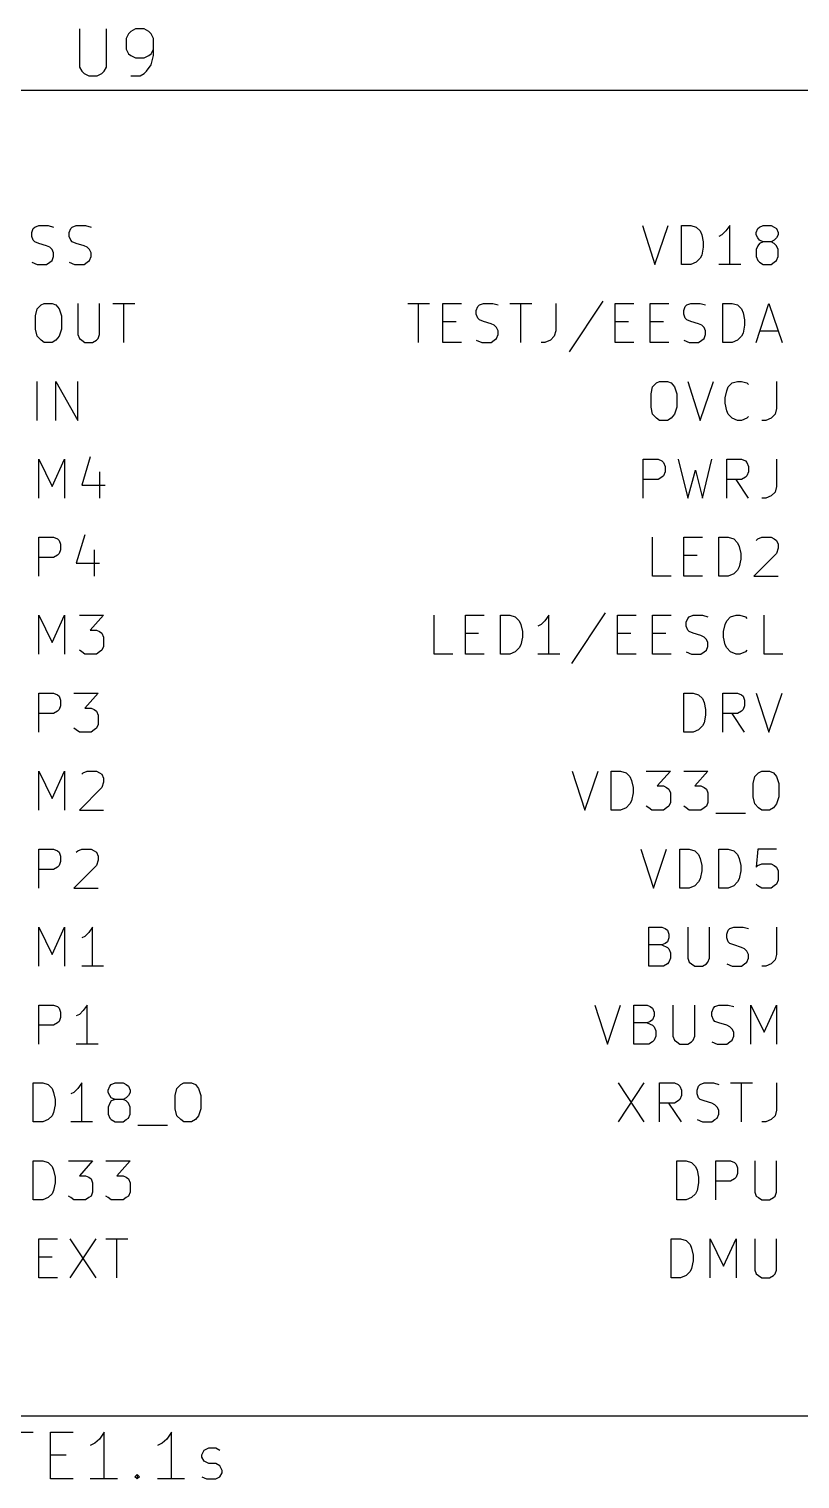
# Model space of a CAD drawing. Extents: x 10 to 287, y -200 to -10.
# Drawn here: x 168.64 to 193.75, y -117.63 to -70.38 of the extents above; entities that cross this region are included whole.
import ezdxf

# ---------------------------------------------------------------- set-up
doc = ezdxf.new("R2010")
doc.units = 0
doc.header["$MEASUREMENT"] = 0

msp = doc.modelspace()

# ---------------------------------------------------------------- linework, layer by layer
at = {"layer": 'Cyan 2'}
for p, q in [((170.282, -70.3834), (170.282, -71.628)), ((171.171, -71.628), (171.171, -70.3834)), ((172.11, -70.3834), (171.958, -70.4596)), ((172.39, -70.3834), (172.11, -70.3834)), ((172.542, -70.4596), (172.39, -70.3834)), ((171.882, -70.5358), (171.806, -70.6882)), ((171.806, -70.6882), (171.806, -71.0438)), ((171.958, -70.4596), (171.882, -70.5358)), ((172.618, -70.5358), (172.542, -70.4596)), ((172.695, -70.6882), (172.618, -70.5358)), ((172.695, -71.247), (172.695, -70.6882)), ((171.806, -71.0438), (171.882, -71.1962)), ((171.882, -71.1962), (171.958, -71.247)), ((171.958, -71.247), (172.11, -71.3232)), ((172.11, -71.3232), (172.39, -71.3232)), ((172.39, -71.3232), (172.542, -71.247)), ((172.542, -71.247), (172.618, -71.1962)), ((172.618, -71.1962), (172.695, -71.0438)), ((172.618, -71.5518), (172.695, -71.247)), ((170.282, -71.628), (170.358, -71.755)), ((170.358, -71.755), (170.434, -71.8312)), ((171.018, -71.8312), (171.094, -71.755)), ((171.094, -71.755), (171.171, -71.628)), ((172.39, -71.8312), (172.466, -71.755)), ((172.466, -71.755), (172.618, -71.5518)), ((170.434, -71.8312), (170.586, -71.9074)), ((170.586, -71.9074), (170.866, -71.9074)), ((170.866, -71.9074), (171.018, -71.8312)), ((171.958, -71.9074), (172.263, -71.9074)), ((172.263, -71.9074), (172.39, -71.8312)), ((168.732, -77.0128), (168.783, -76.8858)), ((168.783, -76.8858), (168.834, -76.835)), ((168.834, -76.835), (168.961, -76.7842)), ((168.961, -76.7842), (169.266, -76.7842)), ((169.266, -76.7842), (169.443, -76.835)), ((169.951, -77.0128), (170.002, -76.8858)), ((170.002, -76.8858), (170.053, -76.835)), ((170.053, -76.835), (170.18, -76.7842)), ((170.18, -76.7842), (170.485, -76.7842)), ((170.485, -76.7842), (170.663, -76.835)), ((188.62, -76.7842), (189.027, -78.0542)), ((189.027, -78.0542), (189.459, -76.7842)), ((189.89, -78.0542), (189.89, -76.7842)), ((189.89, -76.7842), (190.195, -76.7842)), ((190.195, -76.7842), (190.373, -76.835)), ((190.373, -76.835), (190.5, -76.962)), ((190.5, -76.962), (190.551, -77.089)), ((191.338, -76.962), (191.211, -77.089)), ((191.465, -76.7842), (191.338, -76.962)), ((191.465, -78.0542), (191.465, -76.7842)), ((192.329, -77.0128), (192.38, -76.8858)), ((192.38, -76.8858), (192.43, -76.835)), ((192.43, -76.835), (192.557, -76.7842)), ((192.557, -76.7842), (192.811, -76.7842)), ((192.811, -76.7842), (192.913, -76.835)), ((192.913, -76.835), (192.989, -76.8858)), ((192.989, -76.8858), (193.04, -77.0128)), ((168.732, -77.1398), (168.732, -77.0128)), ((168.783, -77.2668), (168.732, -77.1398)), ((168.834, -77.3176), (168.783, -77.2668)), ((168.961, -77.3684), (168.834, -77.3176)), ((169.215, -77.4446), (168.961, -77.3684)), ((169.316, -77.4954), (169.215, -77.4446)), ((169.951, -77.1398), (169.951, -77.0128)), ((170.002, -77.2668), (169.951, -77.1398)), ((170.053, -77.3176), (170.002, -77.2668)), ((170.18, -77.3684), (170.053, -77.3176)), ((170.434, -77.4446), (170.18, -77.3684)), ((170.536, -77.4954), (170.434, -77.4446)), ((190.551, -77.089), (190.602, -77.3176)), ((190.602, -77.3176), (190.602, -77.4954)), ((191.211, -77.089), (191.11, -77.1398)), ((192.329, -77.089), (192.329, -77.0128)), ((192.38, -77.1906), (192.329, -77.089)), ((192.38, -77.4446), (192.329, -77.5716)), ((192.43, -77.2668), (192.38, -77.1906)), ((192.43, -77.3684), (192.38, -77.4446)), ((192.557, -77.3176), (192.43, -77.2668)), ((192.557, -77.3176), (192.43, -77.3684)), ((192.811, -77.3176), (192.557, -77.3176)), ((192.913, -77.2668), (192.811, -77.3176)), ((192.913, -77.3684), (192.811, -77.3176)), ((192.989, -77.1906), (192.913, -77.2668)), ((192.989, -77.4446), (192.913, -77.3684)), ((193.04, -77.089), (192.989, -77.1906)), ((193.04, -77.5716), (192.989, -77.4446)), ((193.04, -77.0128), (193.04, -77.089)), ((169.393, -77.5716), (169.316, -77.4954)), ((169.316, -77.978), (169.393, -77.9272)), ((169.443, -77.6732), (169.393, -77.5716)), ((169.393, -77.9272), (169.443, -77.8002)), ((169.443, -77.8002), (169.443, -77.6732)), ((170.612, -77.5716), (170.536, -77.4954)), ((170.536, -77.978), (170.612, -77.9272)), ((170.663, -77.6732), (170.612, -77.5716)), ((170.612, -77.9272), (170.663, -77.8002)), ((170.663, -77.8002), (170.663, -77.6732)), ((190.5, -77.851), (190.373, -77.978)), ((190.551, -77.7494), (190.5, -77.851)), ((190.602, -77.4954), (190.551, -77.7494)), ((192.329, -77.5716), (192.329, -77.8002)), ((192.329, -77.8002), (192.38, -77.9272)), ((192.38, -77.9272), (192.43, -77.978)), ((192.913, -77.978), (192.989, -77.9272)), ((192.989, -77.9272), (193.04, -77.8002)), ((193.04, -77.8002), (193.04, -77.5716)), ((168.732, -77.978), (168.91, -78.0542)), ((168.91, -78.0542), (169.215, -78.0542)), ((169.215, -78.0542), (169.316, -77.978)), ((169.951, -77.978), (170.129, -78.0542)), ((170.129, -78.0542), (170.434, -78.0542)), ((170.434, -78.0542), (170.536, -77.978)), ((190.195, -78.0542), (189.89, -78.0542)), ((190.373, -77.978), (190.195, -78.0542)), ((191.821, -78.0542), (191.11, -78.0542)), ((192.43, -77.978), (192.557, -78.0542)), ((192.557, -78.0542), (192.811, -78.0542)), ((192.811, -78.0542), (192.913, -77.978)), ((169.037, -79.375), (169.139, -79.3242)), ((169.139, -79.3242), (169.393, -79.3242)), ((169.393, -79.3242), (169.52, -79.375)), ((170.231, -79.3242), (170.231, -80.3402)), ((170.942, -80.3402), (170.942, -79.3242)), ((171.374, -79.3242), (172.085, -79.3242)), ((171.729, -80.5942), (171.729, -79.3242)), ((180.975, -79.3242), (181.686, -79.3242)), ((181.331, -80.5942), (181.331, -79.3242)), ((182.118, -80.5942), (182.118, -79.3242)), ((182.118, -79.3242), (182.728, -79.3242)), ((183.312, -79.375), (183.439, -79.3242)), ((183.439, -79.3242), (183.744, -79.3242)), ((183.744, -79.3242), (183.921, -79.375)), ((184.302, -79.3242), (185.014, -79.3242)), ((184.658, -80.5942), (184.658, -79.3242)), ((185.801, -79.3242), (185.801, -80.2132)), ((187.325, -79.248), (186.233, -80.899)), ((187.731, -80.5942), (187.731, -79.3242)), ((187.731, -79.3242), (188.341, -79.3242)), ((188.874, -80.5942), (188.874, -79.3242)), ((188.874, -79.3242), (189.484, -79.3242)), ((190.068, -79.375), (190.195, -79.3242)), ((190.195, -79.3242), (190.5, -79.3242)), ((190.5, -79.3242), (190.678, -79.375)), ((191.237, -80.5942), (191.237, -79.3242)), ((191.237, -79.3242), (191.541, -79.3242)), ((191.541, -79.3242), (191.719, -79.375)), ((192.329, -80.5942), (192.735, -79.3242)), ((192.735, -79.3242), (193.167, -80.5942)), ((168.859, -79.7306), (168.91, -79.502)), ((168.859, -80.1624), (168.859, -79.7306)), ((168.91, -79.502), (169.037, -79.375)), ((169.52, -79.375), (169.621, -79.502)), ((169.621, -79.502), (169.697, -79.7306)), ((169.697, -79.7306), (169.697, -80.1624)), ((183.21, -79.5528), (183.261, -79.4258)), ((183.21, -79.6798), (183.21, -79.5528)), ((183.261, -79.8068), (183.21, -79.6798)), ((183.261, -79.4258), (183.312, -79.375)), ((183.312, -79.8576), (183.261, -79.8068)), ((189.967, -79.5528), (190.017, -79.4258)), ((189.967, -79.6798), (189.967, -79.5528)), ((190.017, -79.8068), (189.967, -79.6798)), ((190.017, -79.4258), (190.068, -79.375)), ((190.068, -79.8576), (190.017, -79.8068)), ((191.719, -79.375), (191.846, -79.502)), ((191.846, -79.502), (191.897, -79.629)), ((191.897, -79.629), (191.948, -79.8576)), ((168.91, -80.391), (168.859, -80.1624)), ((169.697, -80.1624), (169.621, -80.391)), ((182.118, -79.9084), (182.55, -79.9084)), ((183.439, -79.9084), (183.312, -79.8576)), ((183.693, -79.9846), (183.439, -79.9084)), ((183.794, -80.0354), (183.693, -79.9846)), ((183.871, -80.1116), (183.794, -80.0354)), ((183.921, -80.2132), (183.871, -80.1116)), ((183.921, -80.3402), (183.921, -80.2132)), ((185.801, -80.2132), (185.75, -80.391)), ((187.731, -79.9084), (188.163, -79.9084)), ((188.874, -79.9084), (189.306, -79.9084)), ((190.195, -79.9084), (190.068, -79.8576)), ((190.449, -79.9846), (190.195, -79.9084)), ((190.551, -80.0354), (190.449, -79.9846)), ((190.627, -80.1116), (190.551, -80.0354)), ((190.678, -80.2132), (190.627, -80.1116)), ((190.678, -80.3402), (190.678, -80.2132)), ((191.897, -80.2894), (191.846, -80.391)), ((191.948, -80.0354), (191.897, -80.2894)), ((191.948, -79.8576), (191.948, -80.0354)), ((192.456, -80.2132), (193.04, -80.2132)), ((169.037, -80.518), (168.91, -80.391)), ((169.139, -80.5942), (169.037, -80.518)), ((169.393, -80.5942), (169.139, -80.5942)), ((169.52, -80.518), (169.393, -80.5942)), ((169.621, -80.391), (169.52, -80.518)), ((170.231, -80.3402), (170.282, -80.4672)), ((170.282, -80.4672), (170.358, -80.518)), ((170.358, -80.518), (170.459, -80.5942)), ((170.459, -80.5942), (170.713, -80.5942)), ((170.713, -80.5942), (170.84, -80.518)), ((170.84, -80.518), (170.891, -80.4672)), ((170.891, -80.4672), (170.942, -80.3402)), ((182.728, -80.5942), (182.118, -80.5942)), ((183.21, -80.518), (183.388, -80.5942)), ((183.388, -80.5942), (183.693, -80.5942)), ((183.693, -80.5942), (183.794, -80.518)), ((183.794, -80.518), (183.871, -80.4672)), ((183.871, -80.4672), (183.921, -80.3402)), ((185.445, -80.5942), (185.318, -80.5942)), ((185.623, -80.518), (185.445, -80.5942)), ((185.75, -80.391), (185.623, -80.518)), ((188.341, -80.5942), (187.731, -80.5942)), ((189.484, -80.5942), (188.874, -80.5942)), ((189.967, -80.518), (190.144, -80.5942)), ((190.144, -80.5942), (190.449, -80.5942)), ((190.449, -80.5942), (190.551, -80.518)), ((190.551, -80.518), (190.627, -80.4672)), ((190.627, -80.4672), (190.678, -80.3402)), ((191.541, -80.5942), (191.237, -80.5942)), ((191.719, -80.518), (191.541, -80.5942)), ((191.846, -80.391), (191.719, -80.518)), ((168.91, -83.1342), (168.91, -81.8642)), ((169.52, -83.1342), (169.52, -81.8642)), ((169.52, -81.8642), (170.231, -83.1342)), ((170.231, -83.1342), (170.231, -81.8642)), ((188.9, -82.2706), (188.951, -82.042)), ((188.951, -82.042), (189.078, -81.915)), ((189.078, -81.915), (189.179, -81.8642)), ((189.179, -81.8642), (189.433, -81.8642)), ((189.433, -81.8642), (189.56, -81.915)), ((189.56, -81.915), (189.662, -82.042)), ((189.662, -82.042), (189.738, -82.2706)), ((190.094, -81.8642), (190.5, -83.1342)), ((190.5, -83.1342), (190.932, -81.8642)), ((191.313, -82.3976), (191.364, -82.169)), ((191.364, -82.169), (191.414, -82.042)), ((191.414, -82.042), (191.541, -81.915)), ((191.541, -81.915), (191.719, -81.8642)), ((191.719, -81.8642), (191.846, -81.8642)), ((191.846, -81.8642), (192.024, -81.915)), ((192.024, -81.915), (192.075, -81.9658)), ((192.989, -81.8642), (192.989, -82.7532)), ((188.9, -82.7024), (188.9, -82.2706)), ((189.738, -82.2706), (189.738, -82.7024)), ((191.313, -82.5754), (191.313, -82.3976)), ((191.364, -82.8294), (191.313, -82.5754)), ((188.951, -82.931), (188.9, -82.7024)), ((189.078, -83.058), (188.951, -82.931)), ((189.179, -83.1342), (189.078, -83.058)), ((189.433, -83.1342), (189.179, -83.1342)), ((189.56, -83.058), (189.433, -83.1342)), ((189.662, -82.931), (189.56, -83.058)), ((189.738, -82.7024), (189.662, -82.931)), ((191.414, -82.931), (191.364, -82.8294)), ((191.541, -83.058), (191.414, -82.931)), ((191.719, -83.1342), (191.541, -83.058)), ((191.846, -83.1342), (191.719, -83.1342)), ((192.024, -83.058), (191.846, -83.1342)), ((192.075, -83.0072), (192.024, -83.058)), ((192.634, -83.1342), (192.507, -83.1342)), ((192.811, -83.058), (192.634, -83.1342)), ((192.938, -82.931), (192.811, -83.058)), ((192.989, -82.7532), (192.938, -82.931)), ((168.961, -85.6742), (168.961, -84.4042)), ((168.961, -84.4042), (169.393, -85.2932)), ((169.393, -85.2932), (169.799, -84.4042)), ((169.799, -84.4042), (169.799, -85.6742)), ((170.637, -84.328), (170.358, -85.2424)), ((188.646, -85.6742), (188.646, -84.4042)), ((188.646, -84.4042), (189.128, -84.4042)), ((189.128, -84.4042), (189.255, -84.455)), ((189.255, -84.455), (189.306, -84.5058)), ((189.306, -84.5058), (189.357, -84.6328)), ((189.789, -84.4042), (190.094, -85.6742)), ((190.576, -85.6742), (190.881, -84.4042)), ((191.364, -85.6742), (191.364, -84.4042)), ((191.364, -84.4042), (191.846, -84.4042)), ((191.846, -84.4042), (191.973, -84.455)), ((191.973, -84.455), (192.024, -84.5058)), ((192.024, -84.5058), (192.075, -84.6328)), ((192.989, -84.4042), (192.989, -85.2932)), ((170.942, -84.8106), (170.942, -85.6742)), ((189.255, -84.9884), (189.128, -85.0646)), ((189.306, -84.9376), (189.255, -84.9884)), ((189.357, -84.8106), (189.306, -84.9376)), ((189.357, -84.6328), (189.357, -84.8106)), ((190.094, -85.6742), (190.348, -84.7598)), ((190.348, -84.7598), (190.576, -85.6742)), ((191.973, -84.9884), (191.846, -85.0646)), ((192.024, -84.9376), (191.973, -84.9884)), ((192.075, -84.8106), (192.024, -84.9376)), ((192.075, -84.6328), (192.075, -84.8106)), ((170.358, -85.2424), (171.12, -85.2424)), ((189.128, -85.0646), (188.646, -85.0646)), ((191.846, -85.0646), (191.364, -85.0646)), ((192.075, -85.6742), (191.668, -85.0646)), ((192.938, -85.471), (192.811, -85.598)), ((192.989, -85.2932), (192.938, -85.471)), ((192.634, -85.6742), (192.507, -85.6742)), ((192.811, -85.598), (192.634, -85.6742)), ((170.459, -86.868), (170.18, -87.7824)), ((168.961, -88.2142), (168.961, -86.9442)), ((168.961, -86.9442), (169.443, -86.9442)), ((169.443, -86.9442), (169.57, -86.995)), ((169.57, -86.995), (169.621, -87.0458)), ((169.621, -87.0458), (169.672, -87.1728)), ((169.672, -87.3506), (169.621, -87.4776)), ((169.672, -87.1728), (169.672, -87.3506)), ((170.764, -87.3506), (170.764, -88.2142)), ((188.951, -88.2142), (188.951, -86.9442)), ((189.967, -88.2142), (189.967, -86.9442)), ((189.967, -86.9442), (190.576, -86.9442)), ((191.11, -88.2142), (191.11, -86.9442)), ((191.11, -86.9442), (191.414, -86.9442)), ((191.414, -86.9442), (191.592, -86.995)), ((191.592, -86.995), (191.719, -87.122)), ((191.719, -87.122), (191.77, -87.249)), ((191.77, -87.249), (191.821, -87.4776)), ((192.329, -87.0458), (192.38, -86.995)), ((192.38, -86.995), (192.507, -86.9442)), ((192.507, -86.9442), (192.811, -86.9442)), ((192.811, -86.9442), (192.913, -86.995)), ((192.913, -86.995), (192.989, -87.0458)), ((192.989, -87.0458), (193.04, -87.1728)), ((193.04, -87.2998), (192.989, -87.4776)), ((193.04, -87.1728), (193.04, -87.2998)), ((169.443, -87.6046), (168.961, -87.6046)), ((169.57, -87.5284), (169.443, -87.6046)), ((169.621, -87.4776), (169.57, -87.5284)), ((170.18, -87.7824), (170.942, -87.7824)), ((189.967, -87.5284), (190.398, -87.5284)), ((191.821, -87.6554), (191.77, -87.9094)), ((191.821, -87.4776), (191.821, -87.6554)), ((192.989, -87.4776), (192.253, -88.2142)), ((189.56, -88.2142), (188.951, -88.2142)), ((190.576, -88.2142), (189.967, -88.2142)), ((191.414, -88.2142), (191.11, -88.2142)), ((191.592, -88.138), (191.414, -88.2142)), ((191.719, -88.011), (191.592, -88.138)), ((191.77, -87.9094), (191.719, -88.011)), ((192.253, -88.2142), (193.04, -88.2142)), ((168.961, -90.7542), (168.961, -89.4842)), ((168.961, -89.4842), (169.393, -90.3732)), ((169.393, -90.3732), (169.799, -89.4842)), ((169.799, -89.4842), (169.799, -90.7542)), ((170.282, -89.4842), (171.069, -89.4842)), ((171.069, -89.4842), (170.637, -89.9668)), ((181.839, -90.7542), (181.839, -89.4842)), ((182.855, -90.7542), (182.855, -89.4842)), ((182.855, -89.4842), (183.464, -89.4842)), ((183.998, -90.7542), (183.998, -89.4842)), ((183.998, -89.4842), (184.302, -89.4842)), ((184.302, -89.4842), (184.48, -89.535)), ((184.48, -89.535), (184.607, -89.662)), ((184.607, -89.662), (184.658, -89.789)), ((185.445, -89.662), (185.318, -89.789)), ((185.572, -89.4842), (185.445, -89.662)), ((185.572, -90.7542), (185.572, -89.4842)), ((187.401, -89.408), (186.309, -91.059)), ((187.808, -90.7542), (187.808, -89.4842)), ((187.808, -89.4842), (188.417, -89.4842)), ((188.951, -90.7542), (188.951, -89.4842)), ((188.951, -89.4842), (189.56, -89.4842)), ((190.043, -89.7128), (190.094, -89.5858)), ((190.043, -89.8398), (190.043, -89.7128)), ((190.094, -89.5858), (190.144, -89.535)), ((190.144, -89.535), (190.271, -89.4842)), ((190.271, -89.4842), (190.576, -89.4842)), ((190.576, -89.4842), (190.754, -89.535)), ((191.313, -89.789), (191.364, -89.662)), ((191.364, -89.662), (191.491, -89.535)), ((191.491, -89.535), (191.668, -89.4842)), ((191.668, -89.4842), (191.795, -89.4842)), ((191.795, -89.4842), (191.973, -89.535)), ((191.973, -89.535), (192.024, -89.5858)), ((192.583, -90.7542), (192.583, -89.4842)), ((170.637, -89.9668), (170.84, -89.9668)), ((170.84, -89.9668), (170.942, -90.0176)), ((170.942, -90.0176), (171.018, -90.0684)), ((171.018, -90.0684), (171.069, -90.1954)), ((171.069, -90.1954), (171.069, -90.5002)), ((182.855, -90.0684), (183.286, -90.0684)), ((184.658, -89.789), (184.709, -90.0176)), ((184.709, -90.1954), (184.658, -90.4494)), ((184.709, -90.0176), (184.709, -90.1954)), ((185.318, -89.789), (185.217, -89.8398)), ((187.808, -90.0684), (188.239, -90.0684)), ((188.951, -90.0684), (189.382, -90.0684)), ((190.094, -89.9668), (190.043, -89.8398)), ((190.144, -90.0176), (190.094, -89.9668)), ((190.271, -90.0684), (190.144, -90.0176)), ((190.525, -90.1446), (190.271, -90.0684)), ((190.627, -90.1954), (190.525, -90.1446)), ((190.703, -90.2716), (190.627, -90.1954)), ((191.262, -90.0176), (191.313, -89.789)), ((191.262, -90.1954), (191.262, -90.0176)), ((191.313, -90.4494), (191.262, -90.1954)), ((170.358, -90.678), (170.282, -90.6272)), ((170.459, -90.7542), (170.358, -90.678)), ((170.942, -90.678), (170.84, -90.7542)), ((171.018, -90.6272), (170.942, -90.678)), ((171.069, -90.5002), (171.018, -90.6272)), ((184.48, -90.678), (184.302, -90.7542)), ((184.607, -90.551), (184.48, -90.678)), ((184.658, -90.4494), (184.607, -90.551)), ((190.043, -90.678), (190.221, -90.7542)), ((190.525, -90.7542), (190.627, -90.678)), ((190.627, -90.678), (190.703, -90.6272)), ((190.754, -90.3732), (190.703, -90.2716)), ((190.703, -90.6272), (190.754, -90.5002)), ((190.754, -90.5002), (190.754, -90.3732)), ((191.364, -90.551), (191.313, -90.4494)), ((191.491, -90.678), (191.364, -90.551)), ((191.668, -90.7542), (191.491, -90.678)), ((191.973, -90.678), (191.795, -90.7542)), ((192.024, -90.6272), (191.973, -90.678)), ((170.84, -90.7542), (170.459, -90.7542)), ((182.448, -90.7542), (181.839, -90.7542)), ((183.464, -90.7542), (182.855, -90.7542)), ((184.302, -90.7542), (183.998, -90.7542)), ((185.928, -90.7542), (185.217, -90.7542)), ((188.417, -90.7542), (187.808, -90.7542)), ((189.56, -90.7542), (188.951, -90.7542)), ((190.221, -90.7542), (190.525, -90.7542)), ((191.795, -90.7542), (191.668, -90.7542)), ((193.192, -90.7542), (192.583, -90.7542)), ((168.961, -93.2942), (168.961, -92.0242)), ((168.961, -92.0242), (169.443, -92.0242)), ((169.443, -92.0242), (169.57, -92.075)), ((169.57, -92.075), (169.621, -92.1258)), ((170.104, -92.0242), (170.891, -92.0242)), ((170.891, -92.0242), (170.459, -92.5068)), ((189.967, -93.2942), (189.967, -92.0242)), ((189.967, -92.0242), (190.271, -92.0242)), ((190.271, -92.0242), (190.449, -92.075)), ((190.449, -92.075), (190.576, -92.202)), ((191.237, -93.2942), (191.237, -92.0242)), ((191.237, -92.0242), (191.719, -92.0242)), ((191.719, -92.0242), (191.846, -92.075)), ((191.846, -92.075), (191.897, -92.1258)), ((192.329, -92.0242), (192.735, -93.2942)), ((192.735, -93.2942), (193.167, -92.0242)), ((169.621, -92.5576), (169.57, -92.6084)), ((169.621, -92.1258), (169.672, -92.2528)), ((169.672, -92.4306), (169.621, -92.5576)), ((169.672, -92.2528), (169.672, -92.4306)), ((170.459, -92.5068), (170.663, -92.5068)), ((170.663, -92.5068), (170.764, -92.5576)), ((170.764, -92.5576), (170.84, -92.6084)), ((190.576, -92.202), (190.627, -92.329)), ((190.627, -92.329), (190.678, -92.5576)), ((190.678, -92.5576), (190.678, -92.7354)), ((191.897, -92.5576), (191.846, -92.6084)), ((191.897, -92.1258), (191.948, -92.2528)), ((191.948, -92.4306), (191.897, -92.5576)), ((191.948, -92.2528), (191.948, -92.4306)), ((169.443, -92.6846), (168.961, -92.6846)), ((169.57, -92.6084), (169.443, -92.6846)), ((170.84, -92.6084), (170.891, -92.7354)), ((170.891, -93.0402), (170.84, -93.1672)), ((170.891, -92.7354), (170.891, -93.0402)), ((190.627, -92.9894), (190.576, -93.091)), ((190.678, -92.7354), (190.627, -92.9894)), ((191.719, -92.6846), (191.237, -92.6846)), ((191.948, -93.2942), (191.541, -92.6846)), ((191.846, -92.6084), (191.719, -92.6846)), ((170.18, -93.218), (170.104, -93.1672)), ((170.282, -93.2942), (170.18, -93.218)), ((170.663, -93.2942), (170.282, -93.2942)), ((170.764, -93.218), (170.663, -93.2942)), ((170.84, -93.1672), (170.764, -93.218)), ((190.271, -93.2942), (189.967, -93.2942)), ((190.449, -93.218), (190.271, -93.2942)), ((190.576, -93.091), (190.449, -93.218)), ((168.961, -95.8342), (168.961, -94.5642)), ((168.961, -94.5642), (169.393, -95.4532)), ((169.393, -95.4532), (169.799, -94.5642)), ((169.799, -94.5642), (169.799, -95.8342)), ((170.358, -94.6658), (170.409, -94.615)), ((170.409, -94.615), (170.536, -94.5642)), ((170.536, -94.5642), (170.84, -94.5642)), ((170.84, -94.5642), (170.942, -94.615)), ((170.942, -94.615), (171.018, -94.6658)), ((171.018, -94.6658), (171.069, -94.7928)), ((171.069, -94.9198), (171.018, -95.0976)), ((171.069, -94.7928), (171.069, -94.9198)), ((186.334, -94.5642), (186.741, -95.8342)), ((186.741, -95.8342), (187.173, -94.5642)), ((187.604, -95.8342), (187.604, -94.5642)), ((187.604, -94.5642), (187.909, -94.5642)), ((187.909, -94.5642), (188.087, -94.615)), ((188.087, -94.615), (188.214, -94.742)), ((188.214, -94.742), (188.265, -94.869)), ((188.265, -94.869), (188.316, -95.0976)), ((188.747, -94.5642), (189.535, -94.5642)), ((189.535, -94.5642), (189.103, -95.0468)), ((189.967, -94.5642), (190.754, -94.5642)), ((190.754, -94.5642), (190.322, -95.0468)), ((192.227, -94.9706), (192.278, -94.742)), ((192.278, -94.742), (192.405, -94.615)), ((192.405, -94.615), (192.507, -94.5642)), ((192.507, -94.5642), (192.761, -94.5642)), ((192.761, -94.5642), (192.888, -94.615)), ((192.888, -94.615), (192.989, -94.742)), ((192.989, -94.742), (193.065, -94.9706)), ((171.018, -95.0976), (170.282, -95.8342)), ((188.316, -95.2754), (188.265, -95.5294)), ((188.316, -95.0976), (188.316, -95.2754)), ((189.103, -95.0468), (189.306, -95.0468)), ((189.306, -95.0468), (189.408, -95.0976)), ((189.408, -95.0976), (189.484, -95.1484)), ((189.484, -95.1484), (189.535, -95.2754)), ((189.535, -95.2754), (189.535, -95.5802)), ((190.322, -95.0468), (190.525, -95.0468)), ((190.525, -95.0468), (190.627, -95.0976)), ((190.627, -95.0976), (190.703, -95.1484)), ((190.703, -95.1484), (190.754, -95.2754)), ((190.754, -95.2754), (190.754, -95.5802)), ((192.227, -95.4024), (192.227, -94.9706)), ((192.278, -95.631), (192.227, -95.4024)), ((193.065, -95.4024), (192.989, -95.631)), ((193.065, -94.9706), (193.065, -95.4024)), ((170.282, -95.8342), (171.069, -95.8342)), ((187.909, -95.8342), (187.604, -95.8342)), ((188.087, -95.758), (187.909, -95.8342)), ((188.214, -95.631), (188.087, -95.758)), ((188.265, -95.5294), (188.214, -95.631)), ((188.824, -95.758), (188.747, -95.7072)), ((188.925, -95.8342), (188.824, -95.758)), ((189.306, -95.8342), (188.925, -95.8342)), ((189.408, -95.758), (189.306, -95.8342)), ((189.484, -95.7072), (189.408, -95.758)), ((189.535, -95.5802), (189.484, -95.7072)), ((190.043, -95.758), (189.967, -95.7072)), ((190.144, -95.8342), (190.043, -95.758)), ((190.525, -95.8342), (190.144, -95.8342)), ((190.627, -95.758), (190.525, -95.8342)), ((190.703, -95.7072), (190.627, -95.758)), ((190.754, -95.5802), (190.703, -95.7072)), ((192.405, -95.758), (192.278, -95.631)), ((192.507, -95.8342), (192.405, -95.758)), ((192.761, -95.8342), (192.507, -95.8342)), ((192.888, -95.758), (192.761, -95.8342)), ((192.989, -95.631), (192.888, -95.758)), ((191.008, -95.9358), (191.973, -95.9358)), ((168.961, -98.3742), (168.961, -97.1042)), ((168.961, -97.1042), (169.443, -97.1042)), ((169.443, -97.1042), (169.57, -97.155)), ((169.57, -97.155), (169.621, -97.2058)), ((169.621, -97.2058), (169.672, -97.3328)), ((170.18, -97.2058), (170.231, -97.155)), ((170.231, -97.155), (170.358, -97.1042)), ((170.358, -97.1042), (170.663, -97.1042)), ((170.663, -97.1042), (170.764, -97.155)), ((170.764, -97.155), (170.84, -97.2058)), ((170.84, -97.2058), (170.891, -97.3328)), ((188.57, -97.1042), (188.976, -98.3742)), ((188.976, -98.3742), (189.408, -97.1042)), ((189.84, -98.3742), (189.84, -97.1042)), ((189.84, -97.1042), (190.144, -97.1042)), ((190.144, -97.1042), (190.322, -97.155)), ((190.322, -97.155), (190.449, -97.282)), ((190.449, -97.282), (190.5, -97.409)), ((191.11, -98.3742), (191.11, -97.1042)), ((191.11, -97.1042), (191.414, -97.1042)), ((191.414, -97.1042), (191.592, -97.155)), ((191.592, -97.155), (191.719, -97.282)), ((191.719, -97.282), (191.77, -97.409)), ((192.38, -97.1042), (192.329, -97.6884)), ((192.989, -97.1042), (192.38, -97.1042)), ((169.443, -97.7646), (168.961, -97.7646)), ((169.57, -97.6884), (169.443, -97.7646)), ((169.621, -97.6376), (169.57, -97.6884)), ((169.672, -97.5106), (169.621, -97.6376)), ((169.672, -97.3328), (169.672, -97.5106)), ((170.84, -97.6376), (170.104, -98.3742)), ((170.891, -97.4598), (170.84, -97.6376)), ((170.891, -97.3328), (170.891, -97.4598)), ((190.5, -97.409), (190.551, -97.6376)), ((190.551, -97.6376), (190.551, -97.8154)), ((191.77, -97.409), (191.821, -97.6376)), ((191.821, -97.6376), (191.821, -97.8154)), ((192.329, -97.6884), (192.38, -97.6376)), ((192.38, -97.6376), (192.507, -97.5868)), ((192.507, -97.5868), (192.811, -97.5868)), ((192.811, -97.5868), (192.913, -97.6376)), ((192.913, -97.6376), (192.989, -97.6884)), ((192.989, -97.6884), (193.04, -97.8154)), ((190.449, -98.171), (190.322, -98.298)), ((190.5, -98.0694), (190.449, -98.171)), ((190.551, -97.8154), (190.5, -98.0694)), ((191.719, -98.171), (191.592, -98.298)), ((191.77, -98.0694), (191.719, -98.171)), ((191.821, -97.8154), (191.77, -98.0694)), ((192.38, -98.298), (192.329, -98.2472)), ((192.989, -98.2472), (192.913, -98.298)), ((193.04, -98.1202), (192.989, -98.2472)), ((193.04, -97.8154), (193.04, -98.1202)), ((170.104, -98.3742), (170.891, -98.3742)), ((190.144, -98.3742), (189.84, -98.3742)), ((190.322, -98.298), (190.144, -98.3742)), ((191.414, -98.3742), (191.11, -98.3742)), ((191.592, -98.298), (191.414, -98.3742)), ((192.507, -98.3742), (192.38, -98.298)), ((192.811, -98.3742), (192.507, -98.3742)), ((192.913, -98.298), (192.811, -98.3742)), ((168.961, -100.914), (168.961, -99.6442)), ((168.961, -99.6442), (169.393, -100.533)), ((169.393, -100.533), (169.799, -99.6442)), ((169.799, -99.6442), (169.799, -100.914)), ((170.713, -99.6442), (170.586, -99.822)), ((170.713, -100.914), (170.713, -99.6442)), ((188.824, -100.914), (188.824, -99.6442)), ((188.824, -99.6442), (189.255, -99.6442)), ((189.255, -99.6442), (189.357, -99.695)), ((190.094, -99.6442), (190.094, -100.66)), ((190.805, -100.66), (190.805, -99.6442)), ((191.465, -99.695), (191.592, -99.6442)), ((191.592, -99.6442), (191.897, -99.6442)), ((191.897, -99.6442), (192.075, -99.695)), ((192.989, -99.6442), (192.989, -100.533)), ((170.459, -99.949), (170.358, -99.9998)), ((170.586, -99.822), (170.459, -99.949)), ((189.357, -99.695), (189.433, -99.7458)), ((189.433, -100.127), (189.357, -100.178)), ((189.433, -99.7458), (189.484, -99.8728)), ((189.484, -99.9998), (189.433, -100.127)), ((189.484, -99.8728), (189.484, -99.9998)), ((191.364, -99.8728), (191.414, -99.7458)), ((191.364, -99.9998), (191.364, -99.8728)), ((191.414, -100.127), (191.364, -99.9998)), ((191.414, -99.7458), (191.465, -99.695)), ((191.465, -100.178), (191.414, -100.127)), ((189.255, -100.228), (188.824, -100.228)), ((189.357, -100.178), (189.255, -100.228)), ((189.255, -100.228), (189.433, -100.305)), ((189.433, -100.305), (189.484, -100.355)), ((189.484, -100.355), (189.535, -100.482)), ((189.535, -100.482), (189.535, -100.66)), ((191.592, -100.228), (191.465, -100.178)), ((191.846, -100.305), (191.592, -100.228)), ((191.948, -100.355), (191.846, -100.305)), ((192.024, -100.432), (191.948, -100.355)), ((192.075, -100.533), (192.024, -100.432)), ((192.075, -100.66), (192.075, -100.533)), ((192.989, -100.533), (192.938, -100.711)), ((171.069, -100.914), (170.358, -100.914)), ((189.306, -100.914), (188.824, -100.914)), ((189.433, -100.838), (189.306, -100.914)), ((189.484, -100.787), (189.433, -100.838)), ((189.535, -100.66), (189.484, -100.787)), ((190.094, -100.66), (190.144, -100.787)), ((190.144, -100.787), (190.221, -100.838)), ((190.221, -100.838), (190.322, -100.914)), ((190.322, -100.914), (190.576, -100.914)), ((190.576, -100.914), (190.703, -100.838)), ((190.703, -100.838), (190.754, -100.787)), ((190.754, -100.787), (190.805, -100.66)), ((191.364, -100.838), (191.541, -100.914)), ((191.541, -100.914), (191.846, -100.914)), ((191.846, -100.914), (191.948, -100.838)), ((191.948, -100.838), (192.024, -100.787)), ((192.024, -100.787), (192.075, -100.66)), ((192.634, -100.914), (192.507, -100.914)), ((192.811, -100.838), (192.634, -100.914)), ((192.938, -100.711), (192.811, -100.838)), ((168.961, -103.454), (168.961, -102.184)), ((168.961, -102.184), (169.443, -102.184)), ((169.443, -102.184), (169.57, -102.235)), ((169.57, -102.235), (169.621, -102.286)), ((169.621, -102.286), (169.672, -102.413)), ((169.672, -102.413), (169.672, -102.591)), ((170.282, -102.489), (170.18, -102.54)), ((170.409, -102.362), (170.282, -102.489)), ((170.536, -102.184), (170.409, -102.362)), ((170.536, -103.454), (170.536, -102.184)), ((187.071, -102.184), (187.477, -103.454)), ((187.477, -103.454), (187.909, -102.184)), ((188.341, -103.454), (188.341, -102.184)), ((188.341, -102.184), (188.773, -102.184)), ((188.773, -102.184), (188.874, -102.235)), ((188.874, -102.235), (188.951, -102.286)), ((188.951, -102.286), (189.001, -102.413)), ((189.001, -102.413), (189.001, -102.54)), ((189.611, -102.184), (189.611, -103.2)), ((190.322, -103.2), (190.322, -102.184)), ((190.881, -102.413), (190.932, -102.286)), ((190.881, -102.54), (190.881, -102.413)), ((190.932, -102.286), (190.983, -102.235)), ((190.983, -102.235), (191.11, -102.184)), ((191.11, -102.184), (191.414, -102.184)), ((191.414, -102.184), (191.592, -102.235)), ((192.151, -103.454), (192.151, -102.184)), ((192.151, -102.184), (192.583, -103.073)), ((192.583, -103.073), (192.989, -102.184)), ((192.989, -102.184), (192.989, -103.454)), ((169.443, -102.845), (168.961, -102.845)), ((169.57, -102.768), (169.443, -102.845)), ((169.621, -102.718), (169.57, -102.768)), ((169.672, -102.591), (169.621, -102.718)), ((188.773, -102.768), (188.341, -102.768)), ((188.874, -102.718), (188.773, -102.768)), ((188.773, -102.768), (188.951, -102.845)), ((188.951, -102.667), (188.874, -102.718)), ((189.001, -102.54), (188.951, -102.667)), ((188.951, -102.845), (189.001, -102.895)), ((189.001, -102.895), (189.052, -103.022)), ((190.932, -102.667), (190.881, -102.54)), ((190.983, -102.718), (190.932, -102.667)), ((191.11, -102.768), (190.983, -102.718)), ((191.364, -102.845), (191.11, -102.768)), ((191.465, -102.895), (191.364, -102.845)), ((191.541, -102.972), (191.465, -102.895)), ((191.592, -103.073), (191.541, -102.972)), ((170.891, -103.454), (170.18, -103.454)), ((188.824, -103.454), (188.341, -103.454)), ((188.951, -103.378), (188.824, -103.454)), ((189.001, -103.327), (188.951, -103.378)), ((189.052, -103.2), (189.001, -103.327)), ((189.052, -103.022), (189.052, -103.2)), ((189.611, -103.2), (189.662, -103.327)), ((189.662, -103.327), (189.738, -103.378)), ((189.738, -103.378), (189.84, -103.454)), ((189.84, -103.454), (190.094, -103.454)), ((190.094, -103.454), (190.221, -103.378)), ((190.221, -103.378), (190.271, -103.327)), ((190.271, -103.327), (190.322, -103.2)), ((190.881, -103.378), (191.059, -103.454)), ((191.059, -103.454), (191.364, -103.454)), ((191.364, -103.454), (191.465, -103.378)), ((191.465, -103.378), (191.541, -103.327)), ((191.541, -103.327), (191.592, -103.2)), ((191.592, -103.2), (191.592, -103.073)), ((168.783, -105.994), (168.783, -104.724)), ((168.783, -104.724), (169.088, -104.724)), ((169.088, -104.724), (169.266, -104.775)), ((169.266, -104.775), (169.393, -104.902)), ((170.358, -104.724), (170.231, -104.902)), ((170.358, -105.994), (170.358, -104.724)), ((171.221, -104.953), (171.272, -104.826)), ((171.272, -104.826), (171.323, -104.775)), ((171.323, -104.775), (171.45, -104.724)), ((171.45, -104.724), (171.704, -104.724)), ((171.704, -104.724), (171.806, -104.775)), ((171.806, -104.775), (171.882, -104.826)), ((171.882, -104.826), (171.933, -104.953)), ((173.457, -104.902), (173.584, -104.775)), ((173.584, -104.775), (173.685, -104.724)), ((173.685, -104.724), (173.939, -104.724)), ((173.939, -104.724), (174.066, -104.775)), ((174.066, -104.775), (174.168, -104.902)), ((187.833, -104.724), (188.671, -105.994)), ((188.671, -104.724), (187.833, -105.994)), ((189.179, -105.994), (189.179, -104.724)), ((189.179, -104.724), (189.662, -104.724)), ((189.662, -104.724), (189.789, -104.775)), ((189.789, -104.775), (189.84, -104.826)), ((189.84, -104.826), (189.89, -104.953)), ((190.398, -104.953), (190.449, -104.826)), ((190.449, -104.826), (190.5, -104.775)), ((190.5, -104.775), (190.627, -104.724)), ((190.627, -104.724), (190.932, -104.724)), ((190.932, -104.724), (191.11, -104.775)), ((191.491, -104.724), (192.202, -104.724)), ((191.846, -105.994), (191.846, -104.724)), ((192.989, -104.724), (192.989, -105.613)), ((169.393, -104.902), (169.443, -105.029)), ((169.443, -105.029), (169.494, -105.258)), ((169.494, -105.258), (169.494, -105.435)), ((170.104, -105.029), (170.002, -105.08)), ((170.231, -104.902), (170.104, -105.029)), ((171.221, -105.029), (171.221, -104.953)), ((171.272, -105.131), (171.221, -105.029)), ((171.323, -105.207), (171.272, -105.131)), ((171.323, -105.308), (171.272, -105.385)), ((171.45, -105.258), (171.323, -105.207)), ((171.45, -105.258), (171.323, -105.308)), ((171.704, -105.258), (171.45, -105.258)), ((171.806, -105.207), (171.704, -105.258)), ((171.806, -105.308), (171.704, -105.258)), ((171.882, -105.131), (171.806, -105.207)), ((171.882, -105.385), (171.806, -105.308)), ((171.933, -105.029), (171.882, -105.131)), ((171.933, -104.953), (171.933, -105.029)), ((173.406, -105.131), (173.457, -104.902)), ((173.406, -105.562), (173.406, -105.131)), ((174.168, -104.902), (174.244, -105.131)), ((174.244, -105.131), (174.244, -105.562)), ((189.789, -105.308), (189.662, -105.385)), ((189.84, -105.258), (189.789, -105.308)), ((189.89, -105.131), (189.84, -105.258)), ((189.89, -104.953), (189.89, -105.131)), ((190.398, -105.08), (190.398, -104.953)), ((190.449, -105.207), (190.398, -105.08)), ((190.5, -105.258), (190.449, -105.207)), ((190.627, -105.308), (190.5, -105.258)), ((190.881, -105.385), (190.627, -105.308)), ((169.393, -105.791), (169.266, -105.918)), ((169.443, -105.689), (169.393, -105.791)), ((169.494, -105.435), (169.443, -105.689)), ((171.272, -105.385), (171.221, -105.512)), ((171.221, -105.512), (171.221, -105.74)), ((171.221, -105.74), (171.272, -105.867)), ((171.933, -105.512), (171.882, -105.385)), ((171.882, -105.867), (171.933, -105.74)), ((171.933, -105.74), (171.933, -105.512)), ((173.457, -105.791), (173.406, -105.562)), ((173.584, -105.918), (173.457, -105.791)), ((174.168, -105.791), (174.066, -105.918)), ((174.244, -105.562), (174.168, -105.791)), ((189.662, -105.385), (189.179, -105.385)), ((189.89, -105.994), (189.484, -105.385)), ((190.983, -105.435), (190.881, -105.385)), ((191.059, -105.512), (190.983, -105.435)), ((191.11, -105.613), (191.059, -105.512)), ((191.059, -105.867), (191.11, -105.74)), ((191.11, -105.74), (191.11, -105.613)), ((192.938, -105.791), (192.811, -105.918)), ((192.989, -105.613), (192.938, -105.791)), ((169.088, -105.994), (168.783, -105.994)), ((169.266, -105.918), (169.088, -105.994)), ((170.713, -105.994), (170.002, -105.994)), ((171.272, -105.867), (171.323, -105.918)), ((171.323, -105.918), (171.45, -105.994)), ((171.45, -105.994), (171.704, -105.994)), ((171.704, -105.994), (171.806, -105.918)), ((171.806, -105.918), (171.882, -105.867)), ((172.187, -106.096), (173.152, -106.096)), ((173.685, -105.994), (173.584, -105.918)), ((173.939, -105.994), (173.685, -105.994)), ((174.066, -105.918), (173.939, -105.994)), ((190.398, -105.918), (190.576, -105.994)), ((190.576, -105.994), (190.881, -105.994)), ((190.881, -105.994), (190.983, -105.918)), ((190.983, -105.918), (191.059, -105.867)), ((192.634, -105.994), (192.507, -105.994)), ((192.811, -105.918), (192.634, -105.994)), ((168.783, -108.534), (168.783, -107.264)), ((168.783, -107.264), (169.088, -107.264)), ((169.088, -107.264), (169.266, -107.315)), ((169.266, -107.315), (169.393, -107.442)), ((169.393, -107.442), (169.443, -107.569)), ((169.443, -107.569), (169.494, -107.798)), ((169.926, -107.264), (170.713, -107.264)), ((170.713, -107.264), (170.282, -107.747)), ((171.145, -107.264), (171.933, -107.264)), ((171.933, -107.264), (171.501, -107.747)), ((189.738, -108.534), (189.738, -107.264)), ((189.738, -107.264), (190.043, -107.264)), ((190.043, -107.264), (190.221, -107.315)), ((190.221, -107.315), (190.348, -107.442)), ((190.348, -107.442), (190.398, -107.569)), ((190.398, -107.569), (190.449, -107.798)), ((191.008, -108.534), (191.008, -107.264)), ((191.008, -107.264), (191.491, -107.264)), ((191.491, -107.264), (191.618, -107.315)), ((191.618, -107.315), (191.668, -107.366)), ((191.668, -107.366), (191.719, -107.493)), ((191.719, -107.671), (191.668, -107.798)), ((191.719, -107.493), (191.719, -107.671)), ((192.278, -107.264), (192.278, -108.28)), ((192.989, -108.28), (192.989, -107.264)), ((169.494, -107.975), (169.443, -108.229)), ((169.494, -107.798), (169.494, -107.975)), ((170.282, -107.747), (170.485, -107.747)), ((170.485, -107.747), (170.586, -107.798)), ((170.586, -107.798), (170.663, -107.848)), ((170.663, -107.848), (170.713, -107.975)), ((170.713, -107.975), (170.713, -108.28)), ((171.501, -107.747), (171.704, -107.747)), ((171.704, -107.747), (171.806, -107.798)), ((171.806, -107.798), (171.882, -107.848)), ((171.882, -107.848), (171.933, -107.975)), ((171.933, -107.975), (171.933, -108.28)), ((190.449, -107.975), (190.398, -108.229)), ((190.449, -107.798), (190.449, -107.975)), ((191.491, -107.925), (191.008, -107.925)), ((191.618, -107.848), (191.491, -107.925)), ((191.668, -107.798), (191.618, -107.848)), ((169.088, -108.534), (168.783, -108.534)), ((169.266, -108.458), (169.088, -108.534)), ((169.393, -108.331), (169.266, -108.458)), ((169.443, -108.229), (169.393, -108.331)), ((170.002, -108.458), (169.926, -108.407)), ((170.104, -108.534), (170.002, -108.458)), ((170.485, -108.534), (170.104, -108.534)), ((170.586, -108.458), (170.485, -108.534)), ((170.663, -108.407), (170.586, -108.458)), ((170.713, -108.28), (170.663, -108.407)), ((171.221, -108.458), (171.145, -108.407)), ((171.323, -108.534), (171.221, -108.458)), ((171.704, -108.534), (171.323, -108.534)), ((171.806, -108.458), (171.704, -108.534)), ((171.882, -108.407), (171.806, -108.458)), ((171.933, -108.28), (171.882, -108.407)), ((190.043, -108.534), (189.738, -108.534)), ((190.221, -108.458), (190.043, -108.534)), ((190.348, -108.331), (190.221, -108.458)), ((190.398, -108.229), (190.348, -108.331)), ((192.278, -108.28), (192.329, -108.407)), ((192.329, -108.407), (192.405, -108.458)), ((192.405, -108.458), (192.507, -108.534)), ((192.507, -108.534), (192.761, -108.534)), ((192.761, -108.534), (192.888, -108.458)), ((192.888, -108.458), (192.938, -108.407)), ((192.938, -108.407), (192.989, -108.28)), ((168.961, -111.074), (168.961, -109.804)), ((168.961, -109.804), (169.57, -109.804)), ((169.977, -109.804), (170.815, -111.074)), ((170.815, -109.804), (169.977, -111.074)), ((171.145, -109.804), (171.856, -109.804)), ((171.501, -111.074), (171.501, -109.804)), ((189.56, -111.074), (189.56, -109.804)), ((189.56, -109.804), (189.865, -109.804)), ((189.865, -109.804), (190.043, -109.855)), ((190.043, -109.855), (190.17, -109.982)), ((190.17, -109.982), (190.221, -110.109)), ((190.83, -111.074), (190.83, -109.804)), ((190.83, -109.804), (191.262, -110.693)), ((191.262, -110.693), (191.668, -109.804)), ((191.668, -109.804), (191.668, -111.074)), ((192.278, -109.804), (192.278, -110.82)), ((192.989, -110.82), (192.989, -109.804)), ((168.961, -110.388), (169.393, -110.388)), ((190.221, -110.109), (190.271, -110.338)), ((190.271, -110.515), (190.221, -110.769)), ((190.271, -110.338), (190.271, -110.515)), ((190.043, -110.998), (189.865, -111.074)), ((190.17, -110.871), (190.043, -110.998)), ((190.221, -110.769), (190.17, -110.871)), ((192.278, -110.82), (192.329, -110.947)), ((192.329, -110.947), (192.405, -110.998)), ((192.405, -110.998), (192.507, -111.074)), ((192.761, -111.074), (192.888, -110.998)), ((192.888, -110.998), (192.938, -110.947)), ((192.938, -110.947), (192.989, -110.82)), ((169.57, -111.074), (168.961, -111.074)), ((189.865, -111.074), (189.56, -111.074)), ((192.507, -111.074), (192.761, -111.074)), ((168.046, -116.103), (168.783, -116.103)), ((169.342, -117.627), (169.342, -116.103)), ((169.342, -116.103), (170.078, -116.103)), ((171.094, -116.103), (170.942, -116.332)), ((171.094, -117.627), (171.094, -116.103)), ((173.279, -116.103), (173.126, -116.332)), ((173.279, -117.627), (173.279, -116.103)), ((170.79, -116.459), (170.637, -116.535)), ((170.942, -116.332), (170.79, -116.459)), ((172.974, -116.459), (172.822, -116.535)), ((173.126, -116.332), (172.974, -116.459)), ((174.269, -116.84), (174.346, -116.688)), ((174.346, -116.688), (174.498, -116.611)), ((174.498, -116.611), (174.727, -116.611)), ((174.727, -116.611), (174.854, -116.688)), ((169.342, -116.84), (169.85, -116.84)), ((174.269, -116.916), (174.269, -116.84)), ((174.346, -117.043), (174.269, -116.916)), ((174.498, -117.119), (174.346, -117.043)), ((174.727, -117.119), (174.498, -117.119)), ((174.854, -117.196), (174.727, -117.119)), ((170.078, -117.627), (169.342, -117.627)), ((171.526, -117.627), (170.637, -117.627)), ((172.085, -117.551), (172.161, -117.475)), ((172.161, -117.627), (172.085, -117.551)), ((172.161, -117.475), (172.237, -117.551)), ((172.161, -117.475), (172.161, -117.627)), ((172.237, -117.551), (172.161, -117.627)), ((173.711, -117.627), (172.822, -117.627)), ((174.269, -117.551), (174.422, -117.627)), ((174.422, -117.627), (174.727, -117.627)), ((174.727, -117.627), (174.854, -117.551)), ((174.93, -117.348), (174.854, -117.196)), ((174.854, -117.551), (174.93, -117.424)), ((174.93, -117.424), (174.93, -117.348))]:
    msp.add_line(p, q, dxfattribs=at)
at = {"layer": 'Red 2'}
for p, q in [((194.31, -72.39), (166.37, -72.39)), ((166.37, -115.57), (194.31, -115.57))]:
    msp.add_line(p, q, dxfattribs=at)

doc.saveas('drawing.dxf')
